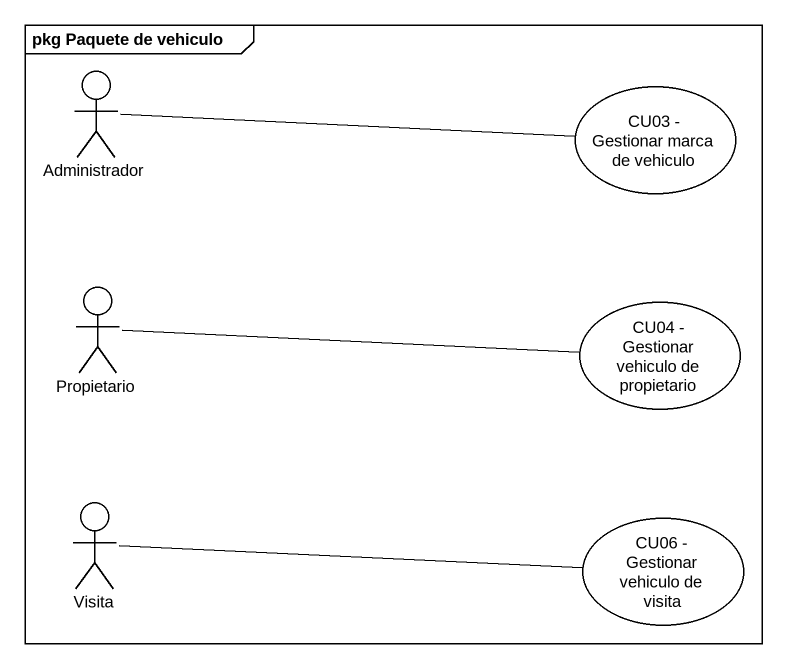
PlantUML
@startuml
mainframe pkg Paquete de vehiculo
actor Administrador
usecase "CU03 - Gestionar marca de vehiculo" as CU03_Gestionar_marca_de
actor Propietario
usecase "CU04 - Gestionar vehiculo de propietario" as CU04_Gestionar_vehiculo_de
actor Visita
usecase "CU06 - Gestionar vehiculo de visita" as CU06_Gestionar_vehiculo_de
Administrador -right- CU03_Gestionar_marca_de
Propietario -right- CU04_Gestionar_vehiculo_de
Visita -right- CU06_Gestionar_vehiculo_de
@enduml
